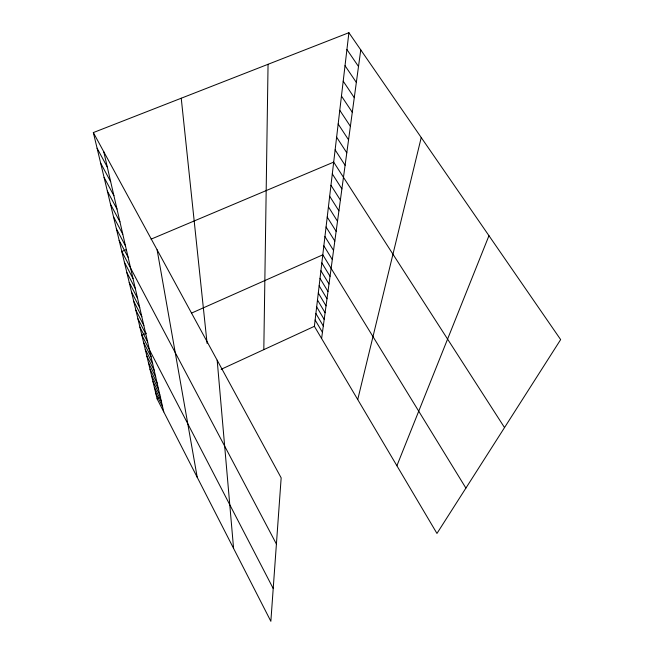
<?xml version="1.0" encoding="UTF-8"?>
<svg xmlns="http://www.w3.org/2000/svg" width="654" height="654" viewBox="0 0 654 654"><rect width="100%" height="100%" fill="white"/><g stroke="black" fill="none" stroke-linecap="round" stroke-linejoin="round"><path stroke-width="0.98" d="M263.815 349.645L268.058 64.296M348.901 32.7L560.658 339.606L436.962 533.443L314.386 326.33L348.901 32.7L93.342 132.574L157.091 398.826L270.854 621.3L281.163 477.87L93.342 132.574M321.604 338.519L360.755 49.884M357.73 399.561L421.233 137.536M396.896 465.746L488.963 235.693M157.091 398.826L160.68 397.174M221.15 369.306L314.386 326.33M146.414 333.123L141.844 335.15L273.209 588.51M191.72 313.013L322.798 254.823L465.901 488.097M126.394 249.566L121.816 251.496L276.405 544.03M151.049 239.168L333.687 162.118L504.52 427.577M346.922 49.557L358.506 66.504M345.026 65.702L356.348 82.412M343.203 81.186L354.28 97.667M341.453 96.04L352.293 112.292M339.778 110.297L350.389 126.336M338.167 124.015L348.557 139.833M336.622 137.201L346.8 152.807M335.126 149.889L345.099 165.29M332.306 173.907L341.895 188.908M330.965 185.278L340.382 200.083M329.681 196.249L338.919 210.866M328.431 206.844L337.505 221.281M327.229 217.087L336.14 231.336M326.068 226.987L334.823 241.064M324.94 236.568L333.548 250.466M323.853 245.839L332.314 259.573M321.842 262.9L330.041 276.315M320.926 270.748L328.995 284.016M320.027 278.375L327.981 291.504M319.152 285.798L326.992 298.78M318.302 293.008L326.035 305.851M317.484 300.031L325.103 312.743M316.675 306.873L324.188 319.446M315.898 313.528L323.305 325.97M315.13 320.01L322.447 332.33M97.086 148.205L107.297 167.056M100.659 163.14L110.673 181.689M104.076 177.422L113.902 195.677M107.354 191.091L116.984 209.059M110.485 204.179L119.944 221.869M113.494 216.736L122.772 234.157M116.379 228.794L125.494 245.945M119.151 240.37L128.102 257.267M124.374 262.205L133.024 278.604M126.843 272.505L135.345 288.676M129.222 282.438L137.585 298.379M131.519 292.011L139.743 307.723M133.727 301.249L141.82 316.74M135.86 310.168L143.831 325.447M137.92 318.776L145.768 333.851M139.915 327.098L147.641 341.968M143.578 342.377L151.074 356.871M145.253 349.399L152.652 363.714M146.888 356.209L154.189 370.352M148.466 362.823L155.677 376.802M150.011 369.248L157.115 383.064M151.507 375.494L158.521 389.155M152.962 381.568L159.887 395.073M154.377 387.479L161.211 400.828M155.75 393.234L162.511 406.428M103.765 151.736L163.762 411.881M157.107 249.795L197.222 477.314M181.24 98.223L207.097 343.391M217.177 360.231L233.584 548.42"/></g></svg>
